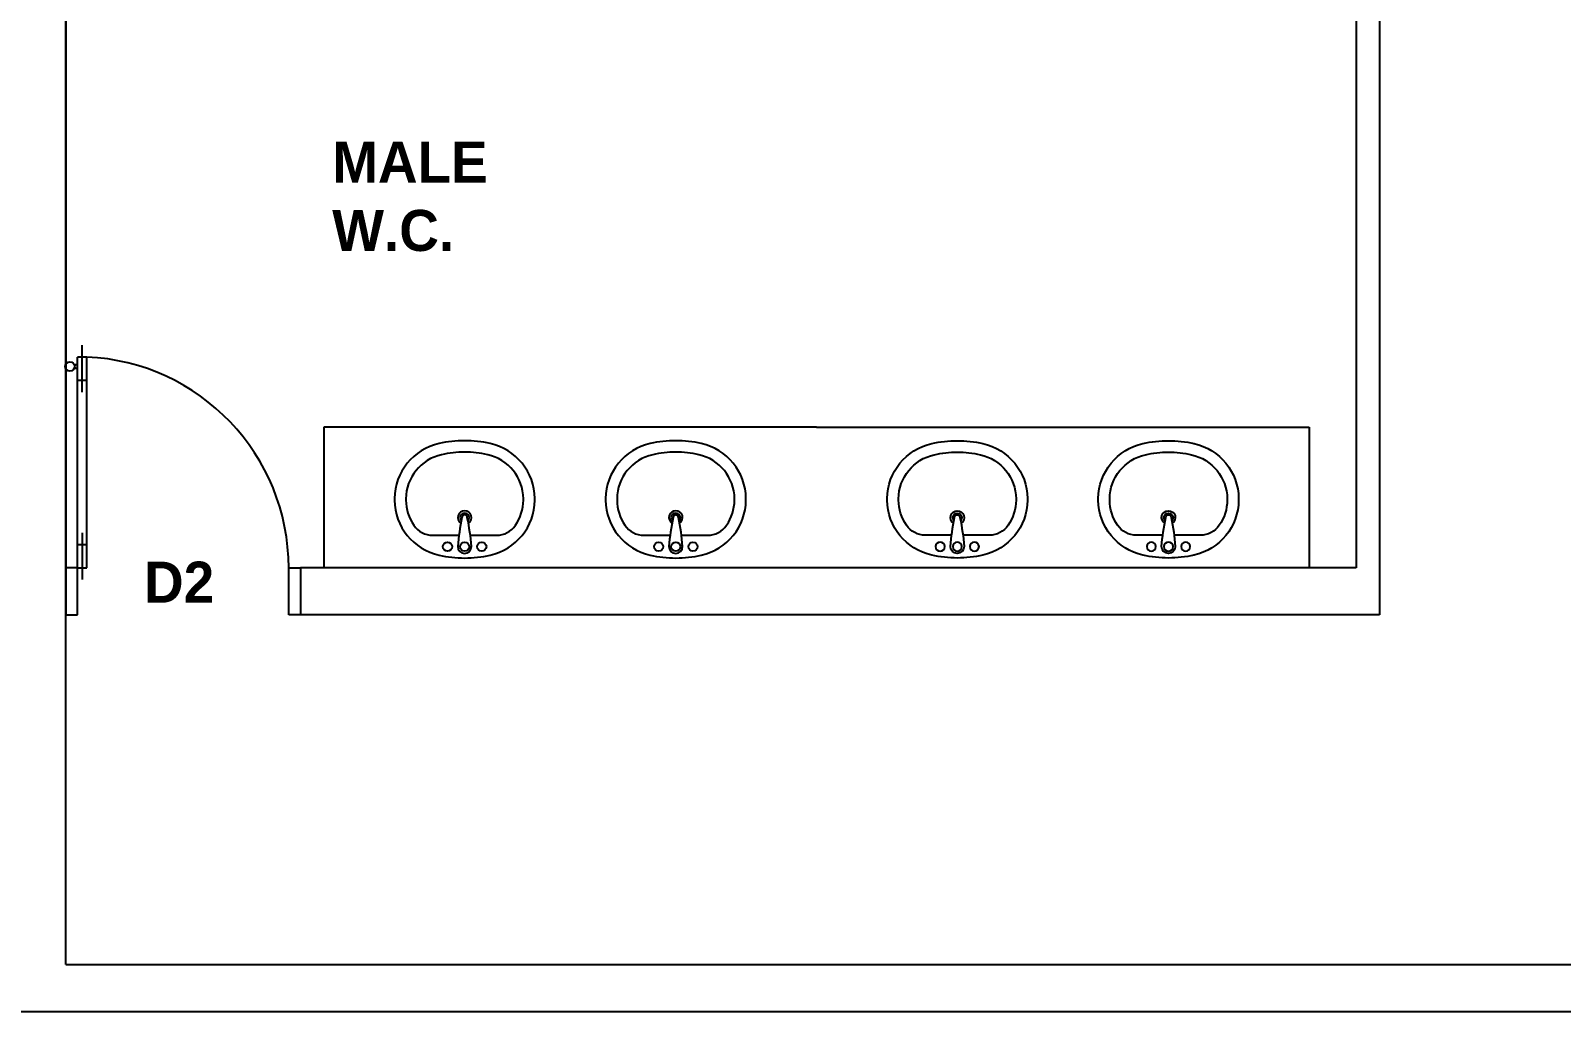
# Model space of a CAD drawing. Header units: inches. Extents: x 478327 to 492265, y -26791 to -22136.
# Drawn here: x 481524.4 to 481818, y -25651.7 to -25463.5 of the extents above; entities that cross this region are included whole.
import ezdxf

# ---------------------------------------------------------------- set-up
doc = ezdxf.new("R2010")
doc.units = ezdxf.units.IN
doc.header["$MEASUREMENT"] = 0
for name, color, linetype in [('A-Door', 1, 'Continuous'), ('A-fixt', 6, 'Continuous'), ('I-DOORS', 104, 'Continuous'), ('I-WALL-FULL', 5, 'Continuous'), ('I-WALL-IN', 3, 'Continuous')]:
    doc.layers.add(name, color=color, linetype=linetype)
doc.layers.add('I-ANNO-TEXT', color=7, linetype='Continuous', lineweight=18)
doc.styles.add('MICRO', font='')
doc.styles.get('MICRO').set_extended_font_data('MicrogrammaSSi', bold=True)

# ---------------------------------------------------------------- blocks, each defined once
blk = doc.blocks.new('2D-L100')
at = {"layer": 'A-Door'}
for p, q in [((0.07, 0.9491), (0.07, 1.1491)), ((0.0379, 1.0671), (0.05, 1.0671)), ((0.0379, 1.051), (0.05, 1.051)), ((0.09, 1.0991), (0.05, 1.0991)), ((0.05, 0.2), (0.05, 1.0991)), ((0.09, 0.2), (0.09, 1.0991)), ((0.09, 0.9991), (0.05, 0.9991)), ((0.07, 0.35), (0.07, 0.15)), ((0.05, 0.3), (0.09, 0.3)), ((0.05, 0.2), (0, 0.2)), ((0, 0.2), (0, 0)), ((0.05, 0.2), (0.09, 0.2)), ((0.05, 0), (0.05, 0.2)), ((0.95, 0.2), (1, 0.2)), ((0.95, 0), (0.95, 0.2)), ((1, 0.2), (1, 0)), ((0, 0), (0.05, 0)), ((1, 0), (0.95, 0))]:
    blk.add_line(p, q, dxfattribs=at)
blk.add_circle((0.0178, 1.059), 0.02, dxfattribs=at)
blk.add_arc((0.05, 0.2), 0.9, 0, 87.45268, dxfattribs=at)
blk = doc.blocks.new('washe02')
at = {"layer": 'A-fixt'}
for p, q in [((-0.0241, -0.0973), (-0.1363, -0.0973)), ((0.1363, -0.0973), (0.0241, -0.0973)), ((-0.2991, -0.2466), (-0.2991, -0.2534)), ((-0.2505, -0.2471), (-0.2505, -0.2529)), ((0.2505, -0.2529), (0.2505, -0.2471))]:
    blk.add_line(p, q, dxfattribs=at)
for centre in [(-0.073, -0.0486), (0, -0.0486), (0.073, -0.0486)]:
    blk.add_circle(centre, 0.0195, dxfattribs=at)
for centre, radius, start, end in [((-0.0559, -0.2494), 0.2432, 102.57918, 179.3394), ((0, -0.5), 0.5, 90, 102.57918), ((0, -0.0486), 0.0292, 0, 180), ((0.9406, 0.0277), 0.9728, 184.50219, 191.85861), ((0, -0.5), 0.5, 77.42082, 90), ((-0.9406, 0.0277), 0.9728, 348.14139, 355.49781), ((0.0559, -0.2494), 0.2432, 0.6606, 77.42082), ((-0.1363, -0.1946), 0.0973, 90, 145.71078), ((0.1363, -0.1946), 0.0973, 34.28922, 90), ((-0.0559, -0.2494), 0.1946, 145.71078, 179.3394), ((0, -0.1722), 0.0292, 123.71685, 56.28315), ((0, -0.1722), 0.0195, 136.58933, 43.41067), ((0, -0.1722), 0.0114, 180, 0), ((0.0559, -0.2494), 0.1946, 0.6606, 34.28922), ((-0.0559, -0.2506), 0.2432, 180.6606, 257.42082), ((-0.0559, -0.2506), 0.1946, 180.6606, 257.42082), ((0.0559, -0.2506), 0.1946, 282.57918, 359.3394), ((0.0559, -0.2506), 0.2432, 282.57918, 359.3394), ((0, -0.25), 0.2991, 0, 0.6606), ((0, -0.25), 0.2991, 359.3394, 360), ((0, 0), 0.4514, 257.42082, 270), ((0, 0), 0.4514, 270, 282.57918), ((0, 0), 0.5, 257.42082, 270), ((0, 0), 0.5, 270, 282.57918)]:
    blk.add_arc(centre, radius, start, end, dxfattribs=at)

msp = doc.modelspace()

# ---------------------------------------------------------------- linework, layer by layer
at = {"layer": 'A-fixt'}
for p, q in [((481580.64, -25539.639, 6.93), (481580.64, -25566.639, 6.93)), ((481675.14, -25539.639, 6.93), (481580.64, -25539.639, 6.93)), ((481675.14, -25539.639, 6.93), (481769.64, -25539.639, 6.93)), ((481769.64, -25539.639, 6.93), (481769.64, -25566.639, 6.93))]:
    msp.add_line(p, q, dxfattribs=at)
at = {"layer": 'I-WALL-FULL'}
for p, q in [((481783.14, -25386.639, 6.93), (481783.14, -25575.639, 6.93)), ((481778.64, -25400.228, 6.93), (481778.64, -25566.639, 6.93)), ((481531.14, -25458.639, 6.93), (481531.14, -25566.639, 6.93)), ((481531.14, -25566.639, 6.93), (481531.14, -25575.639, 6.93)), ((481778.64, -25566.639, 6.93), (481576.14, -25566.639, 6.93)), ((481576.14, -25566.639, 6.93), (481576.14, -25575.639, 6.93)), ((481783.14, -25575.639, 6.93), (481576.14, -25575.639, 6.93))]:
    msp.add_line(p, q, dxfattribs=at)
at = {"layer": 'I-WALL-IN'}
for p, q in [((481531.14, -25642.746, 6.93), (481869.903, -25642.746, 6.93)), ((481522.14, -25651.746, 6.93), (481526.64, -25651.746, 6.93)), ((481526.64, -25651.746, 6.93), (481869.903, -25651.746, 6.93))]:
    msp.add_line(p, q, dxfattribs=at)
at = {"layer": 'I-WALL-IN', "elevation": 6.93}
msp.add_lwpolyline([(481531.14, -25642.746), (481531.14, -25386.639)], dxfattribs=at)

# ---------------------------------------------------------------- block references
at = {"layer": 'A-fixt', "yscale": 45, "zscale": 45}
for p, xscale, rotation in [((481607.64, -25564.747, 6.93), 45, 180), ((481648.14, -25564.747, 6.93), 45, 180), ((481702.14, -25564.747, 6.93), -45, 180.0000000889532), ((481742.64, -25564.747, 6.93), -45, 180.0000000889532)]:
    msp.add_blockref('washe02', p, dxfattribs=dict(at, xscale=xscale, rotation=rotation))
at = {"layer": 'I-DOORS', "xscale": 45, "yscale": 45, "zscale": 45}
msp.add_blockref('2D-L100', (481531.14, -25575.639, 6.93), dxfattribs=at)

# ---------------------------------------------------------------- texts
at = {"layer": 'I-ANNO-TEXT', "char_height": 7.875, "attachment_point": 1, "style": 'MICRO'}
for s, width, insert in [('{\\fBahnschrift Light|b1|i0|c0|p34;MALE\\PW.C.}', 6039.92579, (481582.234, -25484.829, 6.93)), ('{\\fBahnschrift Light|b1|i0|c0|p34;D2}', 7.40993, (481546.136, -25565.444, 6.93))]:
    msp.add_mtext_dynamic_manual_height_columns(s, width=width, gutter_width=1.5, heights=[0], dxfattribs=dict(at, insert=insert))

doc.saveas('drawing.dxf')
